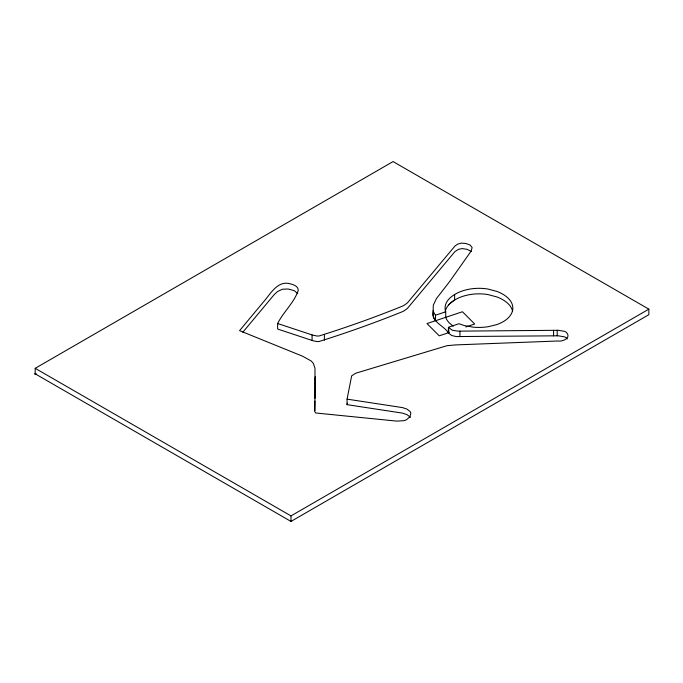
<?xml version="1.0" encoding="UTF-8"?>
<svg xmlns="http://www.w3.org/2000/svg" width="683" height="683" viewBox="0 0 683 683"><rect width="100%" height="100%" fill="white"/><g stroke="black" fill="none" stroke-linecap="round" stroke-linejoin="round"><path stroke-width="1.02" d="M315.256 380.849L315.204 376.64M314.872 401.092L314.743 411.422L315.213 412.284A26.791 15.47 0 0 1 315.691 412.984L396.857 421.121L403.875 420.677A9.886 5.712 0 0 0 406.59 419.678L409.868 416.852L410.833 413.292A10.86 6.267 0 0 0 409.894 411.337L407.017 409.134L402.483 407.597L347.066 399.137L351.651 375.881L355.416 373.396A21.446 12.379 0 0 1 357.175 372.781L446.904 345.726L455.271 344.924L557.806 341.005C562.51 341.893 571.603 337.948 566.472 332.493A7.633 4.405 0 0 0 564.679 331.383L558.318 330.282L457.934 331.153L452.325 330.231L448.56 327.439L448.996 333.5L451.676 335.49L456.116 336.565L558.318 335.805L564.679 336.907A7.633 4.405 0 0 1 566.472 338.017L567.308 338.973M314.82 410.748L315.145 382.48M314.983 398.343L314.991 368.282L313.403 363.458L311.141 360.94L302.475 356.176L239.571 330.649L263.211 302.236C270.348 294.305 277.58 279.765 290.676 283.949C293.912 284.683 298.3 286.399 298.283 290.352C294.202 302.62 283.334 311.977 277.631 323.511L277.631 329.035L312.934 340.723L316.835 341.517A8.119 4.687 0 0 0 319.029 341.509C347.305 332.681 375.522 322.538 403.021 311.439A37.309 21.54 0 0 0 407.512 308.289L454.955 251.566L458.566 249.278L462.348 248.603L467.189 249.355L471.347 251.532M315.213 383.872L315.213 378.348M410.329 417.492A10.86 6.267 0 0 0 409.894 416.861L407.017 414.666L402.483 413.121L347.066 404.66L347.34 403.201M433.312 310.671L433.142 315.751A29.77 17.186 0 0 0 434.653 319.49L435.506 320.728L435.506 315.204L434.653 313.967A29.77 17.186 0 0 1 433.142 310.227L433.312 305.147L436.428 298.582L449.679 281.49L471.091 251.173L472.132 247.596L470.152 245.052L465.866 243.489L461.315 243.131L457.755 244.096L454.955 246.042L407.512 302.765A37.309 21.54 0 0 1 403.021 305.907C375.539 317.066 347.297 327.148 319.029 335.985A8.119 4.687 0 0 1 316.835 335.985L312.934 335.199L277.631 323.511M433.381 310.406C430.239 321.736 443.515 325.168 448.56 332.962M242.815 332.271L273.917 294.945L277.503 291.521L282.446 289.225L288.141 289.003L294.279 290.676L297.745 293.596M448.68 304.849C454.673 298.42 463.484 295.474 471.987 294.279A32.272 18.629 0 0 1 487.927 294.569L496.959 296.96A36.122 20.857 0 0 1 504.771 300.947L506.82 302.501A33.979 19.619 0 0 1 512.574 311.226M512.421 311.235A33.979 19.619 0 0 0 506.812 296.977L504.771 295.423A36.122 20.857 0 0 0 496.959 291.436L487.927 289.037A32.272 18.629 0 0 0 471.987 288.755C464.338 289.805 456.611 292.315 450.643 297.361A33.51 19.346 0 0 0 445.717 311.798L445.734 317.322M35.2 368.316L393.066 161.572L648.85 309.151L648.85 314.684L290.984 521.428L35.2 373.849L35.2 368.316L290.984 515.904L648.85 309.151M35.2 373.712L34.731 373.883M435.506 315.204L445.734 311.798M449.09 332.536L439.246 335.823L426.995 323.571L462.442 311.747L474.694 324.007L465.832 326.961M34.953 374.147L35.542 373.968M35.627 373.951L36.327 373.925M453.256 326.209L449.371 322.999A33.458 19.32 0 0 1 445.862 317.689M557.208 330.29L557.208 335.814M553.572 330.333L553.572 335.857M459.932 331.161L459.932 336.693M454.622 294.493L454.622 300.016L450.643 302.893A33.458 19.32 0 0 0 445.179 312.105M448.407 332.766L448.407 327.242L458.942 323.725L464.252 325.552L472.96 327.14A35.089 20.259 0 0 0 488.029 326.739L496.49 324.69A32.972 19.039 0 0 0 501.535 322.581A33.484 19.329 0 0 0 506.018 319.806A33.185 19.158 0 0 0 512.404 311.235M347.066 399.137L347.066 404.66M324.382 334.696L324.382 340.219M312.08 334.909L312.08 340.441M290.984 515.904L290.984 521.428"/></g></svg>
